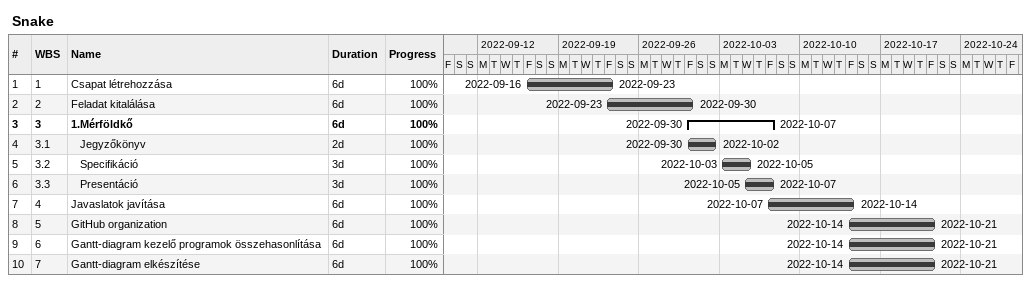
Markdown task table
Snake

| ID | WBS | Task | Duration | Start | Finish | % complete |
|---|---|---|---|---|---|---|
| 1 | 1 | Csapat létrehozzása | 6d | 2022-09-16 | 2022-09-23 | 100 |
| 2 | 2 | Feladat kitalálása | 6d | 2022-09-23 | 2022-09-30 | 100 |
| 3 | 3 | **1.Mérföldkő** | 6d | 2022-09-30 | 2022-10-07 | 100 |
| 4 | 3.1 | Jegyzőkönyv | 2d | 2022-09-30 | 2022-10-02 | 100 |
| 5 | 3.2 | Specifikáció | 3d | 2022-10-03 | 2022-10-05 | 100 |
| 6 | 3.3 | Presentáció | 3d | 2022-10-05 | 2022-10-07 | 100 |
| 7 | 4 | Javaslatok javítása | 6d | 2022-10-07 | 2022-10-14 | 100 |
| 8 | 5 | GitHub organization | 6d | 2022-10-14 | 2022-10-21 | 100 |
| 9 | 6 | Gantt-diagram kezelő programok összehasonlítása | 6d | 2022-10-14 | 2022-10-21 | 100 |
| 10 | 7 | Gantt-diagram elkészítése | 6d | 2022-10-14 | 2022-10-21 | 100 |
